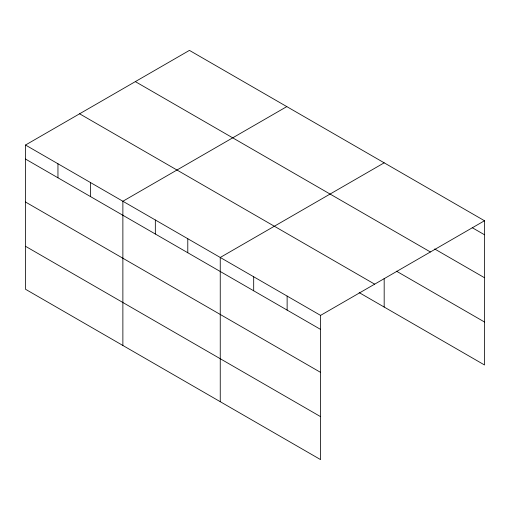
<?xml version="1.0" encoding="UTF-8"?>
<svg xmlns="http://www.w3.org/2000/svg" width="510" height="510" viewBox="0 0 510 510"><rect width="100%" height="100%" fill="white"/><g stroke="black" fill="none" stroke-linecap="round" stroke-linejoin="round"><path stroke-width="0.76" d="M25.5 145.031L320.573 315.39L320.573 459.612L25.5 289.253L25.5 145.031L189.427 50.388L484.5 220.747L484.5 364.969L359.155 292.6M286.805 106.609L122.872 201.252L122.872 345.474M384.177 162.824L220.25 257.467L220.25 401.689M320.573 315.39L484.5 220.747M472.215 227.677L484.5 234.766M434.679 248.969L484.5 277.733M135.335 81.619L430.402 251.978M396.461 271.173L484.5 322.001M79.598 113.8L374.665 284.159M25.5 159.056L320.573 329.409M25.5 202.017L320.573 372.376M25.5 246.285L320.573 416.644M384.177 278.403L384.177 307.045M287.13 296.08L287.13 310.105M253.687 276.777L253.687 290.796M187.788 238.731L187.788 252.75M155.333 219.988L155.333 234.013M90.417 182.51L90.417 196.535M57.955 163.774L57.955 177.792"/></g></svg>
